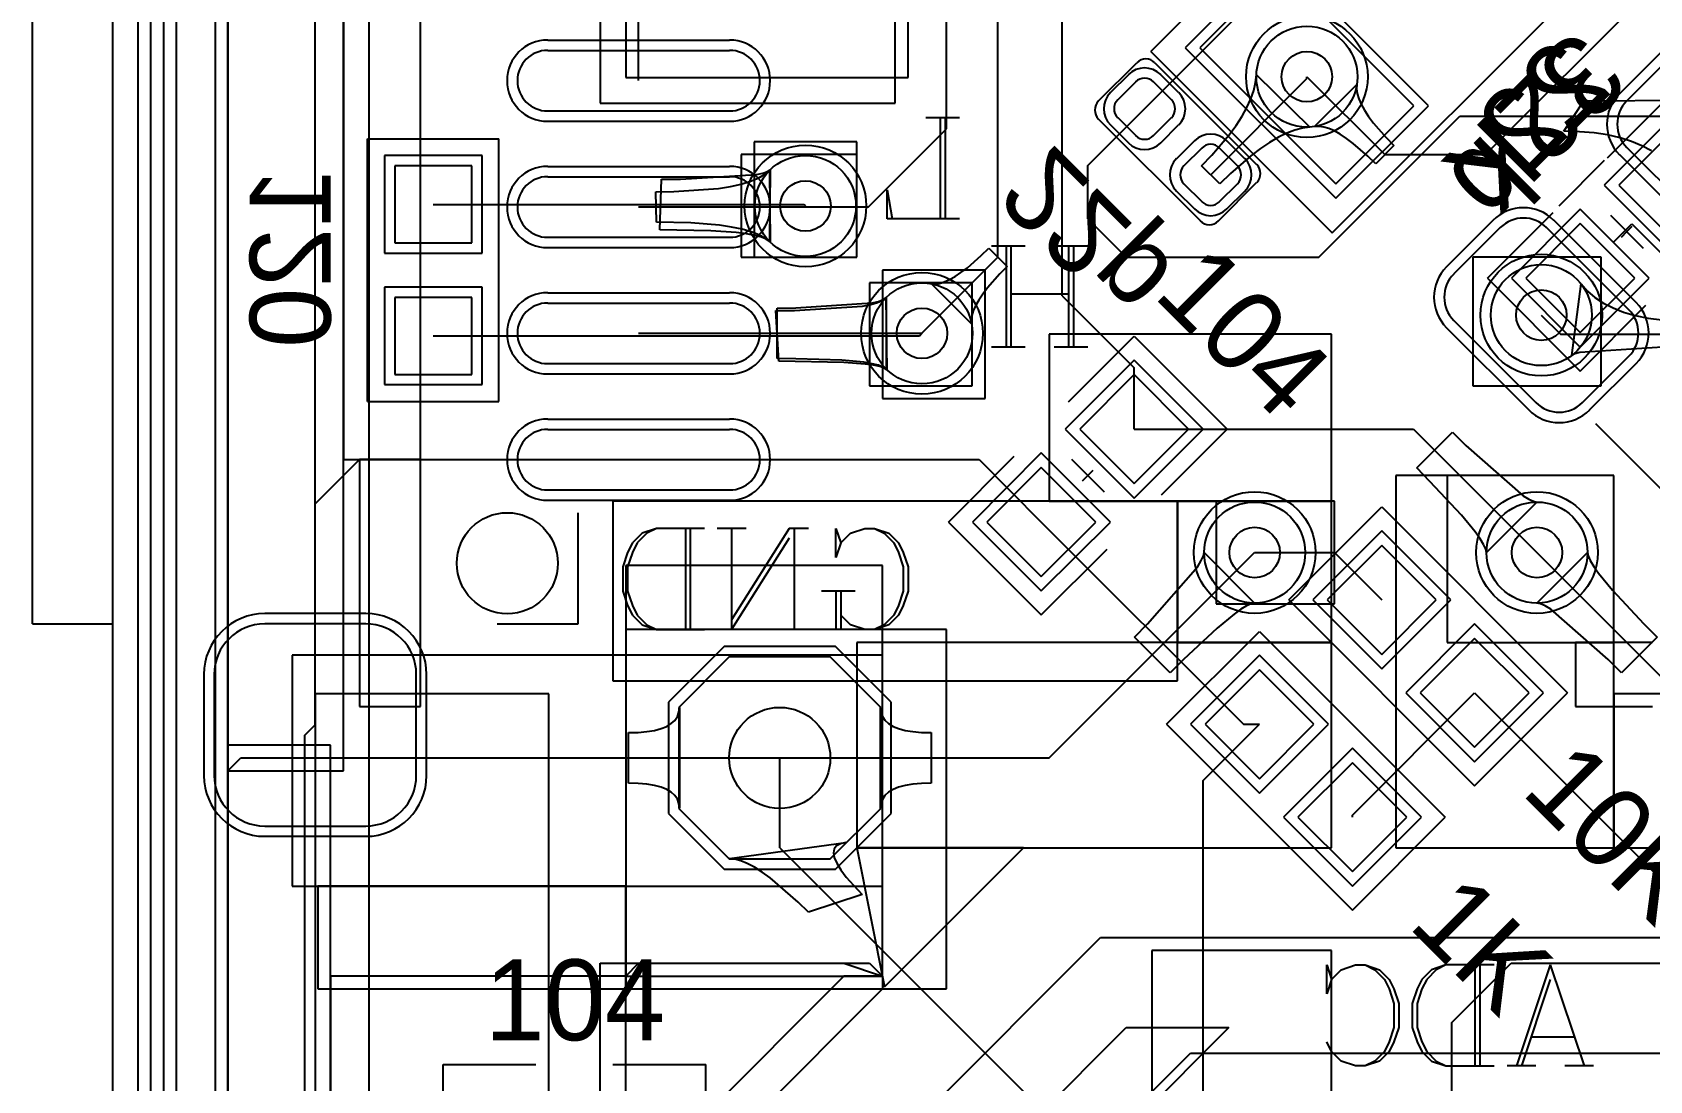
# Model space of a CAD drawing. Header units: millimetres. Extents: x 57.6 to 115.3, y 47.5 to 119.3.
# Drawn here: x 57.63 to 73.63, y 61.58 to 71.95 of the extents above; entities that cross this region are included whole.
import ezdxf

# ---------------------------------------------------------------- set-up
doc = ezdxf.new("R2010")
doc.units = ezdxf.units.MM
for name, color, linetype in [('BottomLayer', 5, 'Continuous'), ('BottomOverlay', 54, 'Continuous'), ('BottomSolder', 6, 'Continuous'), ('PadHoleLayer', 156, 'Continuous'), ('TopLayer', 1, 'Continuous'), ('TopOverlay', 2, 'Continuous'), ('TopSolder', 216, 'Continuous'), ('ViaHoleLayer', 16, 'Continuous')]:
    doc.layers.add(name, color=color, linetype=linetype)

msp = doc.modelspace()

# ---------------------------------------------------------------- linework, layer by layer
at = {"layer": 'BottomLayer'}
for p, q in [((58.801, 54.991), (58.801, 90.297)), ((58.42, 88.138), (58.42, 53.721)), ((58.928, 53.721), (58.928, 88.138)), ((59.563, 75.565), (59.563, 64.643)), ((60.706, 64.643), (60.706, 75.565)), ((68.634, 71.193), (72.317, 74.876)), ((59.563, 64.643), (59.563, 74.676)), ((63.5, 73.406), (63.5, 71.501)), ((66.294, 71.501), (66.294, 73.406)), ((63.5, 71.501), (66.294, 71.501)), ((68.546, 71.458), (68.369, 71.281)), ((68.899, 71.281), (68.722, 71.458)), ((69.288, 70.539), (70.24, 71.491)), ((69.714, 71.374), (69.732, 71.452)), ((69.732, 71.452), (69.74, 71.528)), ((69.74, 71.528), (70.268, 71.011)), ((70.24, 71.491), (70.24, 71.51)), ((69.647, 71.206), (69.686, 71.291)), ((69.686, 71.291), (69.714, 71.374)), ((72.784, 70.97), (72.981, 71.27)), ((72.981, 71.27), (73.994, 71.279)), ((68.072, 70.631), (68.634, 71.193)), ((68.369, 71.105), (68.546, 70.928)), ((68.722, 70.928), (68.899, 71.105)), ((69.539, 71.026), (69.598, 71.118)), ((69.598, 71.118), (69.647, 71.206)), ((70.358, 69.723), (71.755, 71.12)), ((71.755, 71.12), (74.016, 71.12)), ((69.299, 70.733), (69.469, 70.932)), ((69.469, 70.932), (69.539, 71.026)), ((69.958, 70.911), (69.871, 70.86)), ((70.042, 70.952), (69.958, 70.911)), ((70.121, 70.982), (70.042, 70.952)), ((70.197, 71.002), (70.121, 70.982)), ((70.268, 71.011), (70.197, 71.002)), ((72.938, 70.966), (72.784, 70.97)), ((73.082, 70.954), (72.938, 70.966)), ((73.216, 70.934), (73.082, 70.954)), ((73.339, 70.906), (73.216, 70.934)), ((73.866, 70.975), (73.327, 70.437)), ((73.453, 70.87), (73.339, 70.906)), ((64.77, 70.866), (64.77, 69.723)), ((65.786, 70.866), (64.77, 70.866)), ((65.786, 69.723), (65.786, 70.866)), ((69.2, 70.804), (69.023, 70.627)), ((69.553, 70.627), (69.376, 70.804)), ((69.78, 70.799), (69.686, 70.727)), ((69.871, 70.86), (69.78, 70.799)), ((73.556, 70.826), (73.453, 70.87)), ((73.649, 70.775), (73.556, 70.826)), ((61.976, 70.627), (61.214, 70.627)), ((61.214, 70.627), (61.214, 69.865)), ((61.976, 69.865), (61.976, 70.627)), ((64.901, 70.571), (64.928, 70.588)), ((64.928, 70.588), (64.921, 69.881)), ((68.072, 70.104), (68.072, 70.631)), ((69.198, 70.629), (69.299, 70.733)), ((69.378, 70.449), (69.198, 70.629)), ((69.686, 70.727), (69.484, 70.552)), ((63.837, 69.996), (63.854, 70.496)), ((63.854, 70.496), (64.041, 70.497)), ((64.041, 70.497), (64.792, 70.541)), ((64.792, 70.541), (64.855, 70.555)), ((64.855, 70.555), (64.901, 70.571)), ((69.023, 70.451), (69.2, 70.274)), ((69.376, 70.274), (69.553, 70.451)), ((69.484, 70.552), (69.378, 70.449)), ((73.327, 70.437), (73.866, 69.898)), ((61.595, 70.246), (65.263, 70.246)), ((65.263, 70.246), (65.278, 70.231)), ((68.072, 70.104), (68.453, 69.723)), ((64.342, 69.986), (63.837, 69.996)), ((64.593, 69.967), (64.342, 69.986)), ((64.693, 69.955), (64.593, 69.967)), ((64.776, 69.94), (64.693, 69.955)), ((72.946, 70.056), (72.408, 69.517)), ((73.485, 69.517), (72.946, 70.056)), ((61.214, 69.865), (61.976, 69.865)), ((64.842, 69.922), (64.776, 69.94)), ((64.89, 69.903), (64.842, 69.922)), ((64.921, 69.881), (64.89, 69.903)), ((64.77, 69.723), (65.786, 69.723)), ((68.453, 69.723), (70.358, 69.723)), ((71.882, 69.723), (71.882, 68.453)), ((73.152, 69.723), (71.882, 69.723)), ((73.152, 68.453), (73.152, 69.723)), ((66.04, 69.596), (66.04, 68.326)), ((67.056, 69.596), (66.04, 69.596)), ((67.056, 68.326), (67.056, 69.596)), ((72.408, 69.517), (72.946, 68.979)), ((72.946, 68.979), (73.485, 69.517)), ((61.976, 69.327), (61.214, 69.327)), ((61.214, 69.327), (61.214, 68.565)), ((61.976, 68.565), (61.976, 69.327)), ((66.04, 69.296), (66.072, 69.319)), ((66.072, 69.319), (66.084, 68.611)), ((64.985, 69.196), (65.17, 69.197)), ((65.013, 68.696), (64.985, 69.196)), ((65.17, 69.197), (65.841, 69.24)), ((65.841, 69.24), (65.924, 69.256)), ((65.924, 69.256), (65.99, 69.275)), ((65.99, 69.275), (66.04, 69.296)), ((61.595, 68.946), (66.406, 68.946)), ((66.406, 68.946), (66.431, 68.971)), ((67.691, 68.961), (67.691, 67.31)), ((70.485, 68.961), (67.691, 68.961)), ((70.485, 67.31), (70.485, 68.961)), ((65.656, 68.683), (65.013, 68.696)), ((65.87, 68.666), (65.656, 68.683)), ((65.95, 68.655), (65.87, 68.666)), ((61.214, 68.565), (61.976, 68.565)), ((66.013, 68.642), (65.95, 68.655)), ((66.057, 68.627), (66.013, 68.642)), ((66.084, 68.611), (66.057, 68.627)), ((71.882, 68.453), (73.152, 68.453)), ((66.04, 68.326), (67.056, 68.326)), ((71.12, 67.564), (71.12, 63.881)), ((73.279, 67.564), (71.12, 67.564)), ((71.628, 67.564), (71.628, 65.913)), ((73.279, 67.564), (71.628, 67.564)), ((73.279, 65.913), (73.279, 67.564)), ((73.279, 63.881), (73.279, 67.564)), ((63.373, 67.31), (63.373, 65.532)), ((68.961, 67.31), (63.373, 67.31)), ((67.691, 67.31), (70.485, 67.31)), ((68.961, 67.31), (68.961, 65.913)), ((70.485, 67.31), (68.961, 67.31)), ((68.961, 65.532), (68.961, 67.31)), ((70.485, 65.913), (70.485, 67.31)), ((67.691, 64.77), (69.723, 66.802)), ((69.195, 66.722), (69.216, 66.768)), ((69.216, 66.768), (69.223, 66.802)), ((69.223, 66.802), (69.723, 66.302)), ((72.517, 66.802), (73.914, 65.405)), ((72.517, 66.302), (73.017, 66.802)), ((73.017, 66.802), (73.024, 66.768)), ((73.024, 66.768), (73.045, 66.722)), ((63.5, 66.675), (63.5, 62.611)), ((66.04, 66.675), (63.5, 66.675)), ((66.04, 62.611), (66.04, 66.675)), ((68.664, 66.098), (69.161, 66.665)), ((69.161, 66.665), (69.195, 66.722)), ((73.045, 66.722), (73.079, 66.665)), ((73.079, 66.665), (73.127, 66.598)), ((73.127, 66.598), (73.265, 66.431)), ((73.265, 66.431), (73.576, 66.098)), ((69.643, 66.274), (69.586, 66.24)), ((69.689, 66.295), (69.643, 66.274)), ((69.723, 66.302), (69.689, 66.295)), ((72.551, 66.295), (72.517, 66.302)), ((72.597, 66.274), (72.551, 66.295)), ((72.654, 66.24), (72.597, 66.274)), ((69.519, 66.192), (69.352, 66.054)), ((69.586, 66.24), (69.519, 66.192)), ((73.221, 65.743), (72.654, 66.24)), ((68.533, 65.965), (68.664, 66.098)), ((68.886, 65.612), (68.533, 65.965)), ((69.352, 66.054), (69.019, 65.743)), ((73.707, 65.965), (73.354, 65.612)), ((73.576, 66.098), (73.707, 65.965)), ((60.198, 65.786), (60.198, 63.5)), ((66.04, 65.786), (60.198, 65.786)), ((65.786, 65.913), (65.786, 63.881)), ((70.485, 65.913), (65.786, 65.913)), ((66.04, 63.5), (66.04, 65.786)), ((68.961, 65.913), (70.485, 65.913)), ((70.485, 63.881), (70.485, 65.913)), ((71.628, 65.913), (73.279, 65.913)), ((72.898, 65.913), (72.898, 65.278)), ((73.66, 65.913), (72.898, 65.913)), ((64.524, 65.77), (64.024, 65.27)), ((65.524, 65.77), (64.524, 65.77)), ((66.024, 65.27), (65.524, 65.77)), ((69.019, 65.743), (68.886, 65.612)), ((73.354, 65.612), (73.221, 65.743)), ((63.373, 65.532), (68.961, 65.532)), ((73.279, 65.405), (73.279, 63.881)), ((74.549, 65.405), (73.279, 65.405)), ((63.95, 65.109), (63.986, 65.141)), ((63.986, 65.141), (64.011, 65.179)), ((64.011, 65.179), (64.026, 65.221)), ((64.024, 65.27), (64.024, 64.27)), ((64.026, 65.221), (64.031, 65.268)), ((64.031, 65.268), (64.031, 64.272)), ((66.019, 64.27), (66.019, 65.27)), ((66.019, 65.27), (66.024, 65.222)), ((66.024, 64.27), (66.024, 65.27)), ((66.024, 65.222), (66.039, 65.18)), ((66.039, 65.18), (66.064, 65.142)), ((66.064, 65.142), (66.1, 65.11)), ((72.898, 65.278), (73.66, 65.278)), ((63.527, 65.02), (63.623, 65.022)), ((63.527, 64.52), (63.527, 65.02)), ((63.623, 65.022), (63.709, 65.03)), ((63.709, 65.03), (63.784, 65.042)), ((63.784, 65.042), (63.85, 65.06)), ((63.85, 65.06), (63.905, 65.082)), ((63.905, 65.082), (63.95, 65.109)), ((66.1, 65.11), (66.145, 65.082)), ((66.145, 65.082), (66.2, 65.06)), ((66.2, 65.06), (66.265, 65.042)), ((66.265, 65.042), (66.34, 65.03)), ((66.34, 65.03), (66.425, 65.022)), ((66.425, 65.022), (66.521, 65.02)), ((66.521, 65.02), (66.521, 64.52)), ((59.563, 64.897), (59.563, 55.499)), ((60.579, 64.897), (59.563, 64.897)), ((60.579, 55.499), (60.579, 64.897)), ((59.563, 64.643), (59.69, 64.77)), ((59.69, 64.77), (65.024, 64.77)), ((65.024, 64.77), (67.691, 64.77)), ((59.563, 55.499), (59.563, 64.643)), ((59.563, 64.643), (60.706, 64.643)), ((63.623, 64.518), (63.527, 64.52)), ((63.709, 64.51), (63.623, 64.518)), ((63.784, 64.498), (63.709, 64.51)), ((66.34, 64.51), (66.265, 64.498)), ((66.425, 64.518), (66.34, 64.51)), ((66.521, 64.52), (66.425, 64.518)), ((63.85, 64.48), (63.784, 64.498)), ((63.905, 64.458), (63.85, 64.48)), ((63.95, 64.431), (63.905, 64.458)), ((63.986, 64.399), (63.95, 64.431)), ((64.011, 64.361), (63.986, 64.399)), ((64.026, 64.319), (64.011, 64.361)), ((66.039, 64.36), (66.024, 64.318)), ((66.064, 64.398), (66.039, 64.36)), ((66.1, 64.43), (66.064, 64.398)), ((66.145, 64.458), (66.1, 64.43)), ((66.2, 64.48), (66.145, 64.458)), ((66.265, 64.498), (66.2, 64.48)), ((64.024, 64.27), (64.524, 63.77)), ((64.031, 64.272), (64.026, 64.319)), ((65.524, 63.77), (66.024, 64.27)), ((66.024, 64.318), (66.019, 64.27)), ((65.786, 63.881), (70.485, 63.881)), ((65.786, 63.881), (66.061, 62.505)), ((67.437, 63.881), (65.786, 63.881)), ((66.061, 62.505), (67.437, 63.881)), ((71.12, 63.881), (73.279, 63.881)), ((73.279, 63.881), (74.549, 63.881)), ((64.524, 63.77), (65.524, 63.77)), ((60.198, 63.5), (66.04, 63.5)), ((60.452, 63.5), (60.452, 62.484)), ((63.5, 63.5), (60.452, 63.5)), ((63.5, 62.484), (63.5, 63.5)), ((65.405, 60.198), (68.199, 62.992)), ((68.199, 62.992), (75.057, 62.992)), ((60.579, 62.611), (60.579, 54.864)), ((63.5, 62.611), (60.579, 62.611)), ((63.246, 59.69), (63.246, 62.738)), ((63.246, 62.738), (65.913, 62.738)), ((63.5, 62.611), (63.627, 62.738)), ((63.5, 54.864), (63.5, 62.611)), ((63.5, 62.611), (66.04, 62.611)), ((65.659, 62.611), (63.5, 60.452)), ((63.5, 60.452), (63.5, 62.611)), ((63.627, 62.738), (65.659, 62.738)), ((65.659, 62.738), (66.04, 62.611)), ((66.04, 62.611), (65.659, 62.611)), ((65.913, 62.738), (66.04, 62.611)), ((66.04, 62.611), (66.04, 62.484)), ((60.452, 62.484), (63.5, 62.484)), ((66.04, 62.484), (63.246, 59.69)), ((67.31, 60.96), (68.453, 62.103)), ((69.469, 62.103), (68.199, 60.833)), ((68.453, 62.103), (69.469, 62.103)), ((67.564, 60.325), (69.088, 61.849)), ((69.088, 61.849), (76.708, 61.849))]:
    msp.add_line(p, q, dxfattribs=at)
for centre in [(70.24, 71.51), (65.278, 70.231), (72.56, 69.151), (66.431, 68.971), (69.723, 66.802), (72.517, 66.802), (62.327, 66.696)]:
    msp.add_circle(centre, 0.5, dxfattribs=at)
for centre, start, end in [((68.634, 71.37), 45, 135), ((68.457, 71.193), 135, 225), ((68.811, 71.193), 315, 45), ((68.634, 71.016), 225, 315), ((69.288, 70.716), 45, 135), ((69.111, 70.539), 135, 225), ((69.465, 70.539), 315, 45), ((69.288, 70.362), 225, 315)]:
    msp.add_arc(centre, 0.125, start, end, dxfattribs=at)
at = {"layer": 'BottomOverlay'}
for p, q in [((68.179, 71.27), (68.557, 71.648)), ((68.736, 71.648), (69.743, 70.641)), ((73.216, 70.706), (73.866, 71.356)), ((68.179, 71.091), (69.186, 70.084)), ((60.945, 68.296), (60.945, 70.896)), ((60.945, 70.896), (62.245, 70.896)), ((62.245, 68.296), (62.245, 70.896)), ((69.365, 70.084), (69.743, 70.462)), ((72.027, 69.517), (72.677, 70.167)), ((73.244, 70.139), (73.568, 69.815)), ((73.352, 69.923), (73.406, 69.977)), ((73.406, 69.977), (73.46, 70.031)), ((72.027, 69.517), (72.946, 68.598)), ((72.946, 68.598), (73.596, 69.248)), ((60.945, 68.296), (62.245, 68.296)), ((70.436, 62.436), (70.436, 62.722)), ((70.436, 62.722), (70.483, 62.579)), ((70.483, 62.579), (70.578, 62.674)), ((70.578, 62.674), (70.721, 62.722)), ((70.721, 62.722), (70.816, 62.722)), ((70.816, 62.722), (70.959, 62.674)), ((70.816, 62.722), (70.912, 62.674)), ((70.912, 62.674), (71.007, 62.579)), ((70.959, 62.674), (71.055, 62.579)), ((71.473, 62.674), (71.378, 62.579)), ((71.521, 62.674), (71.426, 62.579)), ((71.616, 62.722), (71.473, 62.674)), ((71.616, 62.722), (71.521, 62.674)), ((72.092, 62.722), (71.616, 62.722)), ((71.902, 62.722), (71.902, 61.722)), ((71.95, 62.722), (71.95, 61.722)), ((72.649, 62.722), (72.316, 61.722)), ((72.649, 62.722), (72.983, 61.722)), ((70.483, 62.579), (70.436, 62.436)), ((71.007, 62.579), (71.055, 62.484)), ((71.055, 62.579), (71.102, 62.484)), ((71.055, 62.484), (71.102, 62.341)), ((71.102, 62.484), (71.15, 62.341)), ((71.331, 62.484), (71.283, 62.341)), ((71.378, 62.579), (71.331, 62.484)), ((71.378, 62.484), (71.331, 62.341)), ((71.426, 62.579), (71.378, 62.484)), ((72.649, 62.579), (72.364, 61.722)), ((71.102, 62.341), (71.102, 62.103)), ((71.15, 62.341), (71.15, 62.103)), ((71.283, 62.341), (71.283, 62.103)), ((71.331, 62.341), (71.331, 62.103)), ((71.102, 62.103), (71.055, 61.96)), ((71.15, 62.103), (71.102, 61.96)), ((71.283, 62.103), (71.331, 61.96)), ((71.331, 62.103), (71.378, 61.96)), ((70.483, 61.865), (70.436, 61.96)), ((71.055, 61.96), (71.007, 61.865)), ((71.102, 61.96), (71.055, 61.865)), ((71.331, 61.96), (71.378, 61.865)), ((71.378, 61.96), (71.426, 61.865)), ((72.887, 62.008), (72.459, 62.008)), ((70.578, 61.77), (70.483, 61.865)), ((71.007, 61.865), (70.912, 61.77)), ((71.055, 61.865), (70.959, 61.77)), ((71.378, 61.865), (71.473, 61.77)), ((71.426, 61.865), (71.521, 61.77)), ((70.721, 61.722), (70.578, 61.77)), ((70.816, 61.722), (70.721, 61.722)), ((70.959, 61.77), (70.816, 61.722)), ((70.912, 61.77), (70.816, 61.722)), ((71.473, 61.77), (71.616, 61.722)), ((71.521, 61.77), (71.616, 61.722)), ((71.616, 61.722), (72.092, 61.722)), ((72.507, 61.722), (72.221, 61.722)), ((73.078, 61.722), (72.792, 61.722))]:
    msp.add_line(p, q, dxfattribs=at)
for centre, start, end in [((68.647, 71.559), 45, 135), ((68.268, 71.18), 135, 225), ((69.654, 70.552), 315, 45), ((69.275, 70.173), 225, 315)]:
    msp.add_arc(centre, 0.127, start, end, dxfattribs=at)
at = {"layer": 'BottomSolder'}
for p, q in [((68.474, 71.53), (68.297, 71.353)), ((68.971, 71.353), (68.794, 71.53)), ((73.866, 71.119), (73.183, 70.437)), ((68.297, 71.033), (68.474, 70.856)), ((68.794, 70.856), (68.971, 71.033)), ((69.128, 70.876), (68.951, 70.699)), ((69.625, 70.699), (69.448, 70.876)), ((62.078, 70.729), (61.112, 70.729)), ((61.112, 70.729), (61.112, 69.763)), ((62.078, 69.763), (62.078, 70.729)), ((73.183, 70.437), (73.866, 69.754)), ((68.951, 70.379), (69.128, 70.202)), ((69.448, 70.202), (69.625, 70.379)), ((72.946, 70.2), (72.264, 69.517)), ((73.629, 69.517), (72.946, 70.2)), ((61.112, 69.763), (62.078, 69.763)), ((72.264, 69.517), (72.946, 68.835)), ((72.946, 68.835), (73.629, 69.517)), ((62.078, 69.429), (61.112, 69.429)), ((61.112, 69.429), (61.112, 68.463)), ((62.078, 68.463), (62.078, 69.429)), ((61.112, 68.463), (62.078, 68.463)), ((64.473, 65.872), (63.922, 65.321)), ((65.575, 65.872), (64.473, 65.872)), ((66.126, 65.321), (65.575, 65.872)), ((63.922, 65.321), (63.922, 64.219)), ((66.126, 64.219), (66.126, 65.321)), ((63.922, 64.219), (64.473, 63.668)), ((65.575, 63.668), (66.126, 64.219)), ((64.473, 63.668), (65.575, 63.668))]:
    msp.add_line(p, q, dxfattribs=at)
for centre in [(70.24, 71.51), (65.278, 70.231), (72.56, 69.151), (66.431, 68.971), (69.723, 66.802), (72.517, 66.802)]:
    msp.add_circle(centre, 0.602, dxfattribs=at)
for centre, start, end in [((68.634, 71.37), 45, 135), ((68.457, 71.193), 135, 225), ((68.811, 71.193), 315, 45), ((69.288, 70.716), 45, 135), ((68.634, 71.016), 225, 315), ((69.111, 70.539), 135, 225), ((69.465, 70.539), 315, 45), ((69.288, 70.362), 225, 315)]:
    msp.add_arc(centre, 0.227, start, end, dxfattribs=at)
at = {"layer": 'PadHoleLayer'}
for centre in [(62.327, 66.696), (65.024, 64.77)]:
    msp.add_circle(centre, 0.5, dxfattribs=at)
at = {"layer": 'TopLayer'}
for p, q in [((58.42, 99.187), (58.42, 56.515)), ((59.055, 56.515), (59.055, 99.187)), ((58.674, 56.663), (58.674, 97.061)), ((59.436, 78.613), (59.436, 57.658)), ((60.96, 57.658), (60.96, 78.613)), ((63.246, 75.819), (63.246, 71.247)), ((66.167, 71.247), (66.167, 75.819)), ((60.427, 67.285), (60.427, 74.096)), ((60.706, 73.533), (60.706, 67.721)), ((61.468, 67.721), (61.468, 73.533)), ((66.675, 70.993), (66.675, 73.533)), ((63.627, 71.471), (63.627, 73.279)), ((67.183, 69.723), (67.183, 73.279)), ((69.953, 72.57), (69.18, 71.797)), ((71.3, 71.223), (69.953, 72.57)), ((72.009, 70.739), (73.66, 72.39)), ((67.818, 69.342), (67.818, 72.263)), ((62.727, 71.771), (64.527, 71.771)), ((69.18, 71.797), (70.527, 70.45)), ((73.866, 71.73), (73.406, 71.27)), ((70.24, 71.51), (71.011, 70.739)), ((70.317, 71.016), (70.734, 71.433)), ((70.734, 71.433), (70.732, 71.39)), ((70.732, 71.39), (70.738, 71.343)), ((63.246, 71.247), (66.167, 71.247)), ((70.738, 71.343), (70.754, 71.292)), ((70.754, 71.292), (70.777, 71.238)), ((70.777, 71.238), (70.81, 71.179)), ((62.727, 71.171), (64.527, 71.171)), ((70.527, 70.45), (71.3, 71.223)), ((70.81, 71.179), (70.851, 71.117)), ((70.851, 71.117), (70.9, 71.051)), ((65.903, 70.221), (66.675, 70.993)), ((70.36, 71.018), (70.317, 71.016)), ((70.407, 71.011), (70.36, 71.018)), ((70.457, 70.996), (70.407, 71.011)), ((70.512, 70.973), (70.457, 70.996)), ((70.571, 70.94), (70.512, 70.973)), ((70.633, 70.899), (70.571, 70.94)), ((70.9, 71.051), (71.025, 70.907)), ((71.025, 70.907), (71.101, 70.829)), ((70.699, 70.85), (70.633, 70.899)), ((70.843, 70.725), (70.699, 70.85)), ((71.101, 70.829), (70.921, 70.649)), ((73.406, 70.811), (74.22, 69.997)), ((64.643, 70.739), (64.643, 69.723)), ((65.786, 70.739), (64.643, 70.739)), ((65.786, 69.723), (65.786, 70.739)), ((70.921, 70.649), (70.843, 70.725)), ((71.011, 70.739), (72.009, 70.739)), ((62.727, 70.521), (64.527, 70.521)), ((64.417, 70.405), (64.537, 70.424)), ((64.537, 70.424), (64.642, 70.447)), ((64.642, 70.447), (64.733, 70.475)), ((64.733, 70.475), (64.811, 70.506)), ((64.811, 70.506), (64.873, 70.542)), ((64.873, 70.542), (64.922, 70.582)), ((64.922, 70.582), (64.927, 69.875)), ((63.798, 70.371), (63.974, 70.373)), ((63.804, 70.071), (63.798, 70.371)), ((63.974, 70.373), (64.417, 70.405)), ((63.627, 70.221), (65.903, 70.221)), ((64.145, 70.063), (63.804, 70.071)), ((64.427, 70.04), (64.145, 70.063)), ((64.547, 70.022), (64.427, 70.04)), ((64.652, 70), (64.547, 70.022)), ((64.742, 69.975), (64.652, 70)), ((64.818, 69.945), (64.742, 69.975)), ((64.88, 69.912), (64.818, 69.945)), ((72.153, 70.017), (71.694, 69.558)), ((73.426, 69.204), (72.613, 70.017)), ((62.727, 69.921), (64.527, 69.921)), ((64.927, 69.875), (64.88, 69.912)), ((67.018, 69.74), (67.093, 69.813)), ((67.093, 69.813), (67.273, 69.633)), ((64.643, 69.723), (65.786, 69.723)), ((66.431, 68.971), (67.183, 69.723)), ((66.88, 69.619), (67.018, 69.74)), ((67.273, 69.633), (67.2, 69.558)), ((65.913, 69.469), (65.913, 68.453)), ((66.929, 69.469), (65.913, 69.469)), ((66.563, 69.46), (66.606, 69.465)), ((66.606, 69.465), (66.652, 69.479)), ((66.652, 69.479), (66.703, 69.502)), ((66.703, 69.502), (66.758, 69.533)), ((66.758, 69.533), (66.817, 69.572)), ((66.817, 69.572), (66.88, 69.619)), ((66.929, 68.453), (66.929, 69.469)), ((67.2, 69.558), (67.079, 69.42)), ((66.001, 69.287), (66.048, 69.305)), ((66.048, 69.305), (66.078, 69.325)), ((66.078, 69.325), (66.078, 68.617)), ((66.922, 69.064), (66.524, 69.462)), ((66.524, 69.462), (66.563, 69.46)), ((67.032, 69.357), (66.993, 69.298)), ((67.079, 69.42), (67.032, 69.357)), ((67.818, 69.342), (68.532, 68.628)), ((72.861, 68.752), (72.953, 69.46)), ((72.953, 69.46), (73.017, 69.389)), ((73.017, 69.389), (73.091, 69.326)), ((73.091, 69.326), (73.175, 69.27)), ((62.727, 69.271), (64.527, 69.271)), ((64.998, 69.221), (65.184, 69.222)), ((64.998, 68.721), (64.998, 69.221)), ((65.184, 69.222), (65.937, 69.272)), ((65.937, 69.272), (66.001, 69.287)), ((66.925, 69.146), (66.92, 69.103)), ((66.939, 69.192), (66.925, 69.146)), ((66.962, 69.243), (66.939, 69.192)), ((66.993, 69.298), (66.962, 69.243)), ((72.56, 69.151), (72.75, 68.961)), ((73.175, 69.27), (73.27, 69.222)), ((73.27, 69.222), (73.375, 69.181)), ((73.375, 69.181), (73.49, 69.147)), ((73.49, 69.147), (73.616, 69.121)), ((66.92, 69.103), (66.922, 69.064)), ((71.694, 69.098), (72.507, 68.285)), ((73.616, 69.121), (73.752, 69.103)), ((63.627, 68.971), (66.431, 68.971)), ((72.75, 68.961), (75.184, 68.961)), ((73.76, 68.833), (72.94, 68.782)), ((62.727, 68.671), (64.527, 68.671)), ((65.184, 68.72), (64.998, 68.721)), ((65.639, 68.704), (65.184, 68.72)), ((65.855, 68.684), (65.639, 68.704)), ((65.937, 68.67), (65.855, 68.684)), ((66.001, 68.655), (65.937, 68.67)), ((72.892, 68.768), (72.861, 68.752)), ((72.94, 68.782), (72.892, 68.768)), ((72.967, 68.285), (73.426, 68.744)), ((66.048, 68.637), (66.001, 68.655)), ((66.078, 68.617), (66.048, 68.637)), ((68.532, 68.562), (67.993, 68.024)), ((68.532, 68.024), (68.532, 68.628)), ((69.07, 68.024), (68.532, 68.562)), ((65.913, 68.453), (66.929, 68.453)), ((67.993, 68.024), (68.532, 67.485)), ((68.532, 68.024), (71.295, 68.024)), ((68.532, 67.485), (69.07, 68.024)), ((71.295, 68.024), (72.517, 66.802)), ((62.727, 68.021), (64.527, 68.021)), ((71.327, 67.639), (71.68, 67.992)), ((71.68, 67.992), (71.813, 67.861)), ((60.427, 67.285), (60.863, 67.721)), ((60.706, 67.721), (61.468, 67.721)), ((60.863, 67.721), (63.627, 67.721)), ((60.863, 67.721), (60.863, 65.278)), ((61.468, 67.721), (60.863, 67.721)), ((61.468, 65.278), (61.468, 67.721)), ((63.627, 67.721), (66.996, 67.721)), ((66.996, 67.721), (67.612, 67.104)), ((71.813, 67.861), (72.38, 67.364)), ((67.612, 67.643), (67.074, 67.104)), ((68.151, 67.104), (67.612, 67.643)), ((71.458, 67.506), (71.327, 67.639)), ((62.727, 67.421), (64.527, 67.421)), ((71.769, 67.173), (71.458, 67.506)), ((60.427, 65.096), (60.427, 67.285)), ((69.342, 67.31), (69.342, 66.294)), ((70.512, 67.31), (69.342, 67.31)), ((70.512, 66.294), (70.512, 67.31)), ((72.517, 67.302), (72.017, 66.802)), ((72.38, 67.364), (72.437, 67.33)), ((72.437, 67.33), (72.483, 67.309)), ((72.483, 67.309), (72.517, 67.302)), ((67.074, 67.104), (67.612, 66.565)), ((67.612, 67.104), (69.614, 65.103)), ((67.612, 66.565), (68.151, 67.104)), ((71.907, 67.006), (71.769, 67.173)), ((71.955, 66.939), (71.907, 67.006)), ((71.989, 66.882), (71.955, 66.939)), ((69.723, 66.802), (70.512, 66.802)), ((70.981, 66.872), (70.442, 66.333)), ((70.512, 66.802), (70.981, 66.333)), ((71.52, 66.333), (70.981, 66.872)), ((72.01, 66.836), (71.989, 66.882)), ((72.017, 66.802), (72.01, 66.836)), ((69.342, 66.294), (70.512, 66.294)), ((70.442, 66.333), (70.981, 65.794)), ((70.981, 65.794), (71.52, 66.333)), ((60.927, 66.096), (59.927, 66.096)), ((63.5, 66.04), (63.5, 62.484)), ((66.675, 66.04), (63.5, 66.04)), ((66.675, 62.484), (66.675, 66.04)), ((71.9, 65.953), (71.361, 65.414)), ((72.439, 65.414), (71.9, 65.953)), ((64.524, 65.77), (64.024, 65.27)), ((65.524, 65.77), (64.524, 65.77)), ((66.024, 65.27), (65.524, 65.77)), ((69.771, 65.641), (69.232, 65.103)), ((70.31, 65.103), (69.771, 65.641)), ((59.427, 65.596), (59.427, 64.596)), ((61.427, 64.596), (61.427, 65.596)), ((60.427, 65.405), (60.427, 61.468)), ((62.738, 65.405), (60.427, 65.405)), ((62.738, 61.468), (62.738, 65.405)), ((70.691, 64.204), (71.9, 65.414)), ((71.361, 65.414), (71.9, 64.875)), ((71.9, 65.414), (73.941, 63.373)), ((71.9, 64.875), (72.439, 65.414)), ((60.863, 65.278), (61.468, 65.278)), ((64.024, 65.27), (64.024, 64.27)), ((66.024, 64.27), (66.024, 65.27)), ((60.325, 64.994), (60.427, 65.096)), ((60.325, 61.087), (60.325, 64.994)), ((69.215, 64.546), (69.771, 65.103)), ((69.232, 65.103), (69.771, 64.564)), ((69.614, 65.103), (69.771, 65.103)), ((69.771, 64.564), (70.31, 65.103)), ((65.024, 63.881), (65.024, 64.77)), ((70.691, 64.722), (70.152, 64.183)), ((71.229, 64.183), (70.691, 64.722)), ((69.215, 60.405), (69.215, 64.546)), ((64.024, 64.27), (64.524, 63.77)), ((65.524, 63.77), (66.024, 64.27)), ((70.152, 64.183), (70.691, 63.645)), ((70.691, 64.183), (70.691, 64.204)), ((70.691, 63.645), (71.229, 64.183)), ((59.927, 64.096), (60.927, 64.096)), ((64.525, 63.773), (65.679, 63.934)), ((65.024, 63.881), (67.818, 61.087)), ((65.563, 63.869), (65.555, 63.831)), ((65.586, 63.899), (65.563, 63.869)), ((65.624, 63.921), (65.586, 63.899)), ((65.679, 63.934), (65.624, 63.921)), ((64.524, 63.77), (65.524, 63.77)), ((64.579, 63.768), (64.525, 63.773)), ((64.638, 63.752), (64.579, 63.768)), ((64.702, 63.726), (64.638, 63.752)), ((64.772, 63.688), (64.702, 63.726)), ((65.555, 63.831), (65.563, 63.784)), ((65.563, 63.784), (65.587, 63.728)), ((65.587, 63.728), (65.627, 63.664)), ((64.848, 63.641), (64.772, 63.688)), ((64.929, 63.582), (64.848, 63.641)), ((65.205, 63.344), (64.929, 63.582)), ((65.627, 63.664), (65.682, 63.591)), ((65.682, 63.591), (65.752, 63.51)), ((65.839, 63.42), (65.308, 63.243)), ((65.752, 63.51), (65.839, 63.42)), ((65.308, 63.243), (65.205, 63.344)), ((68.707, 62.865), (68.707, 54.737)), ((70.485, 62.865), (68.707, 62.865)), ((70.485, 54.737), (70.485, 62.865)), ((71.676, 62.151), (72.263, 62.738)), ((72.263, 62.738), (77.062, 62.738)), ((63.5, 62.484), (66.675, 62.484)), ((71.676, 59.944), (71.676, 62.151))]:
    msp.add_line(p, q, dxfattribs=at)
for centre in [(70.24, 71.51), (65.278, 70.231), (72.56, 69.151), (66.431, 68.971), (69.723, 66.802), (72.517, 66.802), (62.327, 66.696)]:
    msp.add_circle(centre, 0.5, dxfattribs=at)
for centre, radius, start, end in [((62.727, 71.471), 0.3, 90, 270), ((64.527, 71.471), 0.3, 270, 90), ((73.636, 71.04), 0.325, 135, 225), ((62.727, 70.221), 0.3, 90, 270), ((64.527, 70.221), 0.3, 270, 90), ((72.383, 69.787), 0.325, 45, 135), ((71.924, 69.328), 0.325, 135, 225), ((62.727, 68.971), 0.3, 90, 270), ((64.527, 68.971), 0.3, 270, 90), ((73.196, 68.974), 0.325, 315, 45), ((72.737, 68.515), 0.325, 225, 315), ((62.727, 67.721), 0.3, 90, 270), ((64.527, 67.721), 0.3, 270, 90), ((59.927, 65.596), 0.5, 90, 180), ((60.927, 65.596), 0.5, 0, 90), ((59.927, 64.596), 0.5, 180, 270), ((60.927, 64.596), 0.5, 270, 0)]:
    msp.add_arc(centre, radius, start, end, dxfattribs=at)
at = {"layer": 'TopOverlay'}
for p, q in [((68.695, 71.761), (71.749, 74.815)), ((57.627, 66.096), (57.627, 73.096)), ((70.491, 69.965), (73.545, 73.019)), ((68.695, 71.761), (70.491, 69.965)), ((66.802, 71.104), (66.469, 71.104)), ((66.612, 71.104), (66.612, 70.104)), ((66.659, 71.104), (66.659, 70.104)), ((72.738, 70.234), (73.187, 70.683)), ((66.088, 70.104), (66.088, 70.39)), ((66.088, 70.39), (66.135, 70.104)), ((66.802, 70.104), (66.088, 70.104)), ((73.276, 69.874), (73.456, 70.054)), ((73.456, 70.054), (73.815, 69.695)), ((67.453, 69.834), (67.12, 69.834)), ((67.263, 69.834), (67.263, 68.834)), ((67.31, 69.834), (67.31, 68.834)), ((68.072, 69.834), (67.739, 69.834)), ((67.882, 69.834), (67.882, 68.834)), ((67.929, 69.834), (67.929, 68.834)), ((67.882, 69.358), (67.31, 69.358)), ((67.453, 68.834), (67.12, 68.834)), ((68.072, 68.834), (67.739, 68.834)), ((67.882, 68.293), (68.532, 68.943)), ((68.532, 68.943), (69.451, 68.024)), ((68.801, 67.374), (69.451, 68.024)), ((73.097, 68.078), (74.174, 67.001)), ((66.693, 67.104), (67.343, 67.754)), ((67.91, 67.726), (68.234, 67.402)), ((68.018, 67.51), (68.072, 67.564)), ((68.072, 67.564), (68.126, 67.618)), ((70.062, 66.333), (70.981, 67.253)), ((70.981, 67.253), (72.819, 65.414)), ((63.027, 66.096), (63.027, 67.196)), ((66.693, 67.104), (67.612, 66.185)), ((63.661, 66.992), (63.566, 66.897)), ((63.709, 66.992), (63.614, 66.897)), ((63.804, 67.04), (63.661, 66.992)), ((63.804, 67.04), (63.709, 66.992)), ((64.28, 67.04), (63.804, 67.04)), ((64.09, 67.04), (64.09, 66.04)), ((64.137, 67.04), (64.137, 66.04)), ((64.69, 67.04), (64.404, 67.04)), ((65.118, 67.04), (64.547, 66.135)), ((64.547, 67.04), (64.547, 66.04)), ((65.118, 66.945), (64.547, 66.04)), ((65.308, 67.04), (65.118, 67.04)), ((65.166, 67.04), (65.166, 66.04)), ((65.58, 66.754), (65.58, 67.04)), ((65.58, 67.04), (65.627, 66.897)), ((65.627, 66.897), (65.723, 66.992)), ((65.723, 66.992), (65.866, 67.04)), ((65.866, 67.04), (65.961, 67.04)), ((65.961, 67.04), (66.104, 66.992)), ((65.961, 67.04), (66.056, 66.992)), ((66.056, 66.992), (66.151, 66.897)), ((66.104, 66.992), (66.199, 66.897)), ((63.518, 66.802), (63.471, 66.659)), ((63.566, 66.897), (63.518, 66.802)), ((63.566, 66.802), (63.518, 66.659)), ((63.614, 66.897), (63.566, 66.802)), ((65.627, 66.897), (65.58, 66.754)), ((66.151, 66.897), (66.199, 66.802)), ((66.199, 66.897), (66.246, 66.802)), ((66.199, 66.802), (66.246, 66.659)), ((66.246, 66.802), (66.294, 66.659)), ((67.612, 66.185), (68.262, 66.835)), ((63.471, 66.659), (63.471, 66.421)), ((63.518, 66.659), (63.518, 66.421)), ((66.246, 66.659), (66.246, 66.421)), ((66.294, 66.659), (66.294, 66.421)), ((63.471, 66.421), (63.518, 66.278)), ((63.518, 66.421), (63.566, 66.278)), ((63.518, 66.278), (63.566, 66.183)), ((63.566, 66.278), (63.614, 66.183)), ((65.77, 66.421), (65.437, 66.421)), ((65.58, 66.421), (65.58, 66.04)), ((65.627, 66.421), (65.627, 66.04)), ((66.199, 66.278), (66.151, 66.183)), ((66.246, 66.421), (66.199, 66.278)), ((66.246, 66.278), (66.199, 66.183)), ((66.294, 66.421), (66.246, 66.278)), ((70.062, 66.333), (71.9, 64.495)), ((63.566, 66.183), (63.661, 66.088)), ((63.614, 66.183), (63.709, 66.088)), ((65.723, 66.088), (65.627, 66.183)), ((66.151, 66.183), (66.056, 66.088)), ((66.199, 66.183), (66.104, 66.088)), ((57.627, 66.096), (58.427, 66.096)), ((62.227, 66.096), (63.027, 66.096)), ((63.661, 66.088), (63.804, 66.04)), ((63.709, 66.088), (63.804, 66.04)), ((63.804, 66.04), (64.28, 66.04)), ((65.308, 66.04), (65.023, 66.04)), ((65.866, 66.04), (65.723, 66.088)), ((65.961, 66.04), (65.866, 66.04)), ((66.104, 66.088), (65.961, 66.04)), ((66.056, 66.088), (65.961, 66.04)), ((68.852, 65.103), (69.771, 66.022)), ((69.771, 66.022), (71.61, 64.183)), ((71.9, 64.495), (72.819, 65.414)), ((68.852, 65.103), (70.691, 63.264)), ((70.691, 63.264), (71.61, 64.183)), ((61.692, 60.437), (61.692, 61.737)), ((61.692, 61.737), (62.611, 61.737)), ((63.373, 61.737), (64.292, 61.737)), ((64.292, 60.437), (64.292, 61.737))]:
    msp.add_line(p, q, dxfattribs=at)
at = {"layer": 'TopSolder'}
for p, q in [((69.953, 72.713), (69.037, 71.797)), ((71.443, 71.223), (69.953, 72.713)), ((62.727, 71.873), (64.527, 71.873)), ((69.037, 71.797), (70.527, 70.307)), ((73.794, 71.802), (73.335, 71.342)), ((62.727, 71.069), (64.527, 71.069)), ((70.527, 70.307), (71.443, 71.223)), ((62.727, 70.623), (64.527, 70.623)), ((73.335, 70.739), (74.148, 69.926)), ((72.082, 70.089), (71.622, 69.629)), ((73.498, 69.276), (72.685, 70.089)), ((62.727, 69.819), (64.527, 69.819)), ((62.727, 69.373), (64.527, 69.373)), ((71.622, 69.026), (72.435, 68.213)), ((68.532, 68.706), (67.849, 68.024)), ((69.214, 68.024), (68.532, 68.706)), ((73.038, 68.213), (73.498, 68.673)), ((62.727, 68.569), (64.527, 68.569)), ((62.727, 68.123), (64.527, 68.123)), ((67.849, 68.024), (68.532, 67.341)), ((68.532, 67.341), (69.214, 68.024)), ((67.612, 67.787), (66.93, 67.104)), ((68.295, 67.104), (67.612, 67.787)), ((62.727, 67.319), (64.527, 67.319)), ((66.93, 67.104), (67.612, 66.422)), ((67.612, 66.422), (68.295, 67.104)), ((70.981, 67.016), (70.298, 66.333)), ((71.663, 66.333), (70.981, 67.016)), ((70.298, 66.333), (70.981, 65.651)), ((70.981, 65.651), (71.663, 66.333)), ((60.927, 66.198), (59.927, 66.198)), ((71.9, 66.097), (71.218, 65.414)), ((72.583, 65.414), (71.9, 66.097)), ((64.473, 65.872), (63.922, 65.321)), ((65.575, 65.872), (64.473, 65.872)), ((66.126, 65.321), (65.575, 65.872)), ((69.771, 65.785), (69.089, 65.103)), ((70.454, 65.103), (69.771, 65.785)), ((59.325, 65.596), (59.325, 64.596)), ((61.529, 64.596), (61.529, 65.596)), ((63.922, 65.321), (63.922, 64.219)), ((66.126, 64.219), (66.126, 65.321)), ((71.218, 65.414), (71.9, 64.732)), ((71.9, 64.732), (72.583, 65.414)), ((69.089, 65.103), (69.771, 64.42)), ((69.771, 64.42), (70.454, 65.103)), ((70.691, 64.866), (70.008, 64.183)), ((71.373, 64.183), (70.691, 64.866)), ((63.922, 64.219), (64.473, 63.668)), ((65.575, 63.668), (66.126, 64.219)), ((70.008, 64.183), (70.691, 63.501)), ((70.691, 63.501), (71.373, 64.183)), ((59.927, 63.994), (60.927, 63.994)), ((64.473, 63.668), (65.575, 63.668))]:
    msp.add_line(p, q, dxfattribs=at)
for centre in [(70.24, 71.51), (65.278, 70.231), (72.56, 69.151), (66.431, 68.971), (69.723, 66.802), (72.517, 66.802)]:
    msp.add_circle(centre, 0.602, dxfattribs=at)
for centre, radius, start, end in [((62.727, 71.471), 0.402, 90, 270), ((64.527, 71.471), 0.402, 270, 90), ((73.636, 71.04), 0.427, 135, 225), ((62.727, 70.221), 0.402, 90, 270), ((64.527, 70.221), 0.402, 270, 90), ((72.383, 69.787), 0.427, 45, 135), ((71.924, 69.328), 0.427, 135, 225), ((62.727, 68.971), 0.402, 90, 270), ((64.527, 68.971), 0.402, 270, 90), ((73.196, 68.974), 0.427, 315, 45), ((72.737, 68.515), 0.427, 225, 315), ((62.727, 67.721), 0.402, 90, 270), ((64.527, 67.721), 0.402, 270, 90), ((59.927, 65.596), 0.602, 90, 180), ((60.927, 65.596), 0.602, 0, 90), ((59.927, 64.596), 0.602, 180, 270), ((60.927, 64.596), 0.602, 270, 0)]:
    msp.add_arc(centre, radius, start, end, dxfattribs=at)
at = {"layer": 'ViaHoleLayer'}
for centre in [(70.24, 71.51), (65.278, 70.231), (72.56, 69.151), (66.431, 68.971), (69.723, 66.802), (72.517, 66.802)]:
    msp.add_circle(centre, 0.25, dxfattribs=at)

# ---------------------------------------------------------------- texts
at = {"layer": 'BottomOverlay', "text_generation_flag": 2}
for s, rotation, p in [('22p', 45, (73.279, 71.374)), ('22p', 135, (67.704, 70.866)), ('120', 90, (60.579, 70.612))]:
    msp.add_text(s, height=0.8, rotation=rotation, dxfattribs=at).set_placement(p)
at = {"layer": 'TopOverlay'}
for s, rotation, p in [('32K', 225, (72.898, 72.009)), ('104', 315, (68.707, 69.342)), ('10K', 315, (72.349, 64.426)), ('1K', 315, (71.229, 63.106))]:
    msp.add_text(s, height=0.8, rotation=rotation, dxfattribs=at).set_placement(p)
msp.add_text('104', height=0.8, dxfattribs=at).set_placement((62.103, 61.976))

doc.saveas('drawing.dxf')
